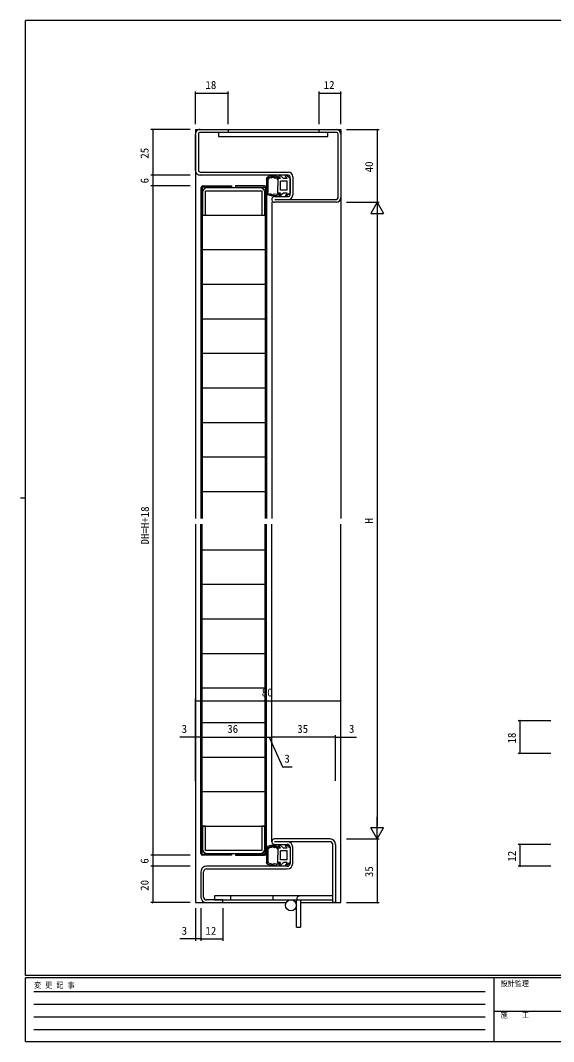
# Model space of a CAD drawing. Units: millimetres, scale not verified. Extents: x -1037 to 397, y -282 to 282.
# Drawn here: x -397 to -103, y -282 to 279 of the extents above; entities that cross this region are included whole.
import ezdxf
from ezdxf.enums import TextEntityAlignment as Align

# ---------------------------------------------------------------- set-up
doc = ezdxf.new("R2010")
doc.units = ezdxf.units.MM
doc.header["$LTSCALE"] = 2
for name, color, linetype in [('0-2_YKK_11', 7, 'Continuous'), ('0-3_YKK_12', 2, 'Continuous'), ('0-4_YKK_13', 4, 'Continuous'), ('0-6_YKK_D', 6, 'Continuous'), ('0-7_YKK_ZWAK', 7, 'Continuous')]:
    doc.layers.add(name, color=color, linetype=linetype)
doc.styles.add('ＭＳ ゴシック', font='')
doc.styles.get('ＭＳ ゴシック').set_extended_font_data('MS Gothic')

msp = doc.modelspace()

# ---------------------------------------------------------------- linework, layer by layer
at = {"layer": '0-2_YKK_11'}
for p, q in [((-300.302, 196.8), (-300.302, 216.8)), ((-298.702, 216.8), (-298.702, 196.8)), ((-221.902, 181.8), (-221.902, 216.8)), ((-220.302, 216.8), (-220.302, 181.8)), ((-297.802, 195.9), (-249.202, 195.9)), ((-249.202, 194.3), (-297.802, 194.3)), ((-248.302, 183.4), (-248.302, 193.4)), ((-246.702, 193.4), (-246.702, 183.4)), ((-264.702, 187.3), (-293.902, 187.3)), ((-256.702, 182.5), (-249.202, 182.5)), ((-256.702, 180.9), (-222.802, 180.9)), ((-222.802, 179.3), (-256.702, 179.3)), ((-226.302, -170.7), (-256.802, -170.7)), ((-226.302, -172.2), (-256.802, -172.2)), ((-256.802, -173.7), (-249.802, -173.7)), ((-293.902, -178.7), (-264.702, -178.7)), ((-248.302, -175.2), (-248.302, -184.2)), ((-246.802, -184.2), (-246.802, -175.2)), ((-297.302, -188.7), (-297.302, -202.7)), ((-295.802, -202.7), (-295.802, -188.7)), ((-249.802, -185.7), (-294.302, -185.7)), ((-294.302, -187.2), (-249.802, -187.2))]:
    msp.add_line(p, q, dxfattribs=at)
for points in [[(-297.802, 219.3), (-282.302, 219.3), (-282.302, 217.7), (-297.802, 217.7)], [(-222.802, 217.7), (-232.302, 217.7), (-232.302, 219.3), (-222.802, 219.3)], [(-296.402, 184.8), (-296.402, 172.3), (-294.802, 172.3), (-294.802, 185.7)], [(-294.802, 185.7), (-263.802, 185.7), (-263.802, 172.3), (-262.202, 172.3), (-262.202, 184.8)], [(-263.802, -177.1), (-294.802, -177.1), (-294.802, -163.7), (-296.402, -163.7), (-296.402, -176.2)], [(-262.202, -176.2), (-262.202, -163.7), (-263.802, -163.7), (-263.802, -177.1)], [(-223.302, -173.7), (-223.302, -205.7), (-224.802, -205.7), (-224.802, -173.7)], [(-294.302, -205.7), (-285.302, -205.7), (-285.302, -204.2), (-294.302, -204.2)]]:
    msp.add_lwpolyline(points, dxfattribs=at)
for centre, radius, start, end in [((-297.802, 216.8), 2.5, 89.99998, 180.00002), ((-222.802, 216.8), 2.5, 360, 89.99998), ((-297.802, 216.8), 0.9, 89.99998, 180.00002), ((-222.802, 216.8), 0.9, 360, 89.99998), ((-297.802, 196.8), 2.5, 179.99967, 270), ((-297.802, 196.8), 0.9, 180.00002, 270), ((-249.202, 193.4), 2.5, 360, 89.99998), ((-249.202, 193.4), 0.9, 360, 89.99998), ((-293.902, 184.8), 2.5, 90.00001, 179.99999), ((-264.702, 184.8), 2.5, 0.00001, 89.99999), ((-256.702, 180.9), 1.6, 89.99946, 270), ((-249.202, 183.4), 0.9, 270.00099, 360), ((-249.202, 183.4), 2.5, 270, 360), ((-222.802, 181.8), 0.9, 270, 360), ((-222.802, 181.8), 2.5, 270, 360), ((-256.802, -172.2), 1.5, 89.99998, 270.00057), ((-249.802, -175.2), 3, 359.99998, 89.99998), ((-249.802, -175.2), 1.5, 359.99998, 89.99941), ((-226.302, -173.7), 3, 359.99998, 89.99969), ((-226.302, -173.7), 1.5, 359.99998, 89.99998), ((-293.902, -176.2), 2.5, 180.00001, 269.99999), ((-264.702, -176.2), 2.5, 270.00001, 359.99999), ((-249.802, -184.2), 1.5, 270, 359.99998), ((-249.802, -184.2), 3, 270, 359.99998), ((-294.302, -188.7), 3, 89.99998, 180.00025), ((-294.302, -188.7), 1.5, 89.99998, 179.99996), ((-294.302, -202.7), 3, 180.00025, 270), ((-294.302, -202.7), 1.5, 179.99996, 270)]:
    msp.add_arc(centre, radius, start, end, dxfattribs=at)
at = {"layer": '0-3_YKK_12'}
for p, q in [((-300.302, 219.3), (-300.302, 5.398)), ((-300.302, 219.3), (-220.302, 219.3)), ((-220.302, 219.3), (-220.302, 5.398)), ((-258.302, 179.3), (-258.302, 5.398)), ((-300.302, 2.398), (-300.302, -205.7)), ((-258.302, -172.2), (-258.302, 2.398)), ((-220.302, -205.7), (-220.302, 2.398)), ((-300.302, -205.7), (-250.4, -205.7)), ((-242.502, -205.7), (-220.302, -205.7))]:
    msp.add_line(p, q, dxfattribs=at)
at = {"layer": '0-4_YKK_13'}
for p, q in [((-261.302, 192.643), (-261.302, 184.157)), ((-261.268, 192.004), (-261.268, 192.204)), ((-261.006, 192.434), (-261.006, 192.634)), ((-260.893, 191.324), (-260.893, 191.524)), ((-260.607, 192.128), (-260.607, 192.328)), ((-260.505, 192.314), (-260.505, 192.514)), ((-260.397, 192.732), (-260.397, 192.932)), ((-260.302, 184.881), (-260.302, 191.919)), ((-260.159, 192.195), (-260.159, 192.395)), ((-259.92, 192.601), (-259.92, 192.801)), ((-259.383, 193.006), (-259.383, 193.206)), ((-259.002, 192.792), (-259.002, 192.992)), ((-258.668, 193.209), (-258.668, 193.409)), ((-258.25, 193.233), (-258.25, 193.433)), ((-258.107, 193.531), (-258.107, 193.731)), ((-257.57, 193.567), (-257.57, 193.767)), ((-257.427, 193.364), (-257.427, 193.564)), ((-256.926, 192.959), (-256.926, 193.159)), ((-256.819, 193.519), (-256.819, 193.719)), ((-256.405, 193.162), (-256.405, 193.362)), ((-255.842, 193.103), (-255.842, 193.303)), ((-255.666, 192.622), (-255.666, 192.822)), ((-255.337, 192.329), (-255.337, 192.529)), ((-255.002, 192.4), (-255.002, 188.4)), ((-253.521, 192.4), (-255.002, 192.4)), ((-254.962, 192.681), (-254.962, 192.881)), ((-253.521, 192.4), (-254.423, 193.748)), ((-251.902, 192.4), (-253.98, 194.144)), ((-253.502, 185.9), (-253.502, 190.9)), ((-249.921, 192.4), (-251.902, 192.4)), ((-249.921, 192.4), (-250.823, 193.748)), ((-248.302, 192.4), (-250.38, 194.144)), ((-248.302, 192.4), (-248.302, 184.4)), ((-297.302, 187.3), (-297.302, 5.398)), ((-296.702, 187.7), (-296.702, 5.398)), ((-296.302, 188.3), (-280.402, 188.3)), ((-262.302, 188.3), (-278.202, 188.3)), ((-261.902, 187.7), (-261.902, 5.398)), ((-261.302, 187.3), (-261.302, 5.398)), ((-261.001, 185.926), (-261.001, 186.126)), ((-260.983, 188.267), (-260.983, 188.467)), ((-260.947, 186.998), (-260.947, 187.198)), ((-260.911, 189), (-260.911, 189.2)), ((-260.822, 190.412), (-260.822, 190.612)), ((-260.804, 187.267), (-260.804, 187.467)), ((-260.804, 185.193), (-260.804, 185.393)), ((-260.768, 189.822), (-260.768, 190.022)), ((-260.732, 186.194), (-260.732, 186.394)), ((-260.715, 186.641), (-260.715, 186.841)), ((-260.625, 189.393), (-260.625, 189.593)), ((-260.572, 188.714), (-260.572, 188.914)), ((-260.572, 187.928), (-260.572, 188.128)), ((-260.518, 185.479), (-260.518, 185.679)), ((-260.429, 190.484), (-260.429, 190.684)), ((-255.002, 184.4), (-255.002, 188.4)), ((-249.802, 185.9), (-253.502, 185.9)), ((-261.149, 184.418), (-261.149, 184.618)), ((-260.6, 184.513), (-260.6, 184.713)), ((-260.517, 184.167), (-260.517, 184.367)), ((-260.218, 184.358), (-260.218, 184.558)), ((-259.777, 183.833), (-259.777, 184.033)), ((-259.312, 183.893), (-259.312, 184.093)), ((-259.3, 183.618), (-259.3, 183.818)), ((-259.073, 183.857), (-259.073, 184.057)), ((-258.703, 183.451), (-258.703, 183.651)), ((-258.572, 183.726), (-258.572, 183.926)), ((-258.31, 183.32), (-258.31, 183.52)), ((-258.119, 183.523), (-258.119, 183.723)), ((-257.546, 183.308), (-257.546, 183.508)), ((-257.522, 183.487), (-257.522, 183.687)), ((-256.998, 183.881), (-256.998, 184.081)), ((-256.914, 183.117), (-256.914, 183.317)), ((-256.831, 183.654), (-256.831, 183.854)), ((-256.499, 183.649), (-256.499, 183.849)), ((-256.076, 183.696), (-256.076, 183.896)), ((-255.689, 183.755), (-255.689, 183.955)), ((-255.068, 184.083), (-255.068, 184.283)), ((-253.521, 184.4), (-255.002, 184.4)), ((-253.521, 184.4), (-254.423, 183.052)), ((-251.902, 184.4), (-253.98, 182.656)), ((-249.921, 184.4), (-251.902, 184.4)), ((-249.921, 184.4), (-250.823, 183.052)), ((-248.302, 184.4), (-250.38, 182.656)), ((-296.702, 172.3), (-261.902, 172.3)), ((-296.702, 153.3), (-262.202, 153.3)), ((-296.702, 134.3), (-261.902, 134.3)), ((-296.702, 115.3), (-262.202, 115.3)), ((-296.702, 96.3), (-262.202, 96.3)), ((-296.702, 77.3), (-262.202, 77.3)), ((-296.702, 58.3), (-261.902, 58.3)), ((-296.702, 39.3), (-262.202, 39.3)), ((-296.702, 20.3), (-262.202, 20.3)), ((-297.302, -178.7), (-297.302, 2.398)), ((-296.702, -179.1), (-296.702, 2.398)), ((-261.902, -179.1), (-261.902, 2.398)), ((-261.302, -178.7), (-261.302, 2.398)), ((-296.702, -11.7), (-261.902, -11.7)), ((-296.702, -30.7), (-261.902, -30.7)), ((-296.702, -49.7), (-261.902, -49.7)), ((-296.702, -68.7), (-261.902, -68.7)), ((-296.702, -87.7), (-261.902, -87.7)), ((-296.702, -106.7), (-261.902, -106.7)), ((-296.702, -125.7), (-261.902, -125.7)), ((-296.702, -144.7), (-261.902, -144.7)), ((-296.702, -163.7), (-261.902, -163.7)), ((-251.902, -175.7), (-253.98, -173.956)), ((-248.302, -175.7), (-250.38, -173.956)), ((-261.902, -179.1), (-278.202, -179.1)), ((-278.202, -179.1), (-278.202, -179.7)), ((-261.302, -175.457), (-261.302, -183.943)), ((-261.268, -176.096), (-261.268, -175.896)), ((-261.006, -175.666), (-261.006, -175.466)), ((-260.983, -179.833), (-260.983, -179.633)), ((-260.911, -179.1), (-260.911, -178.9)), ((-260.893, -176.776), (-260.893, -176.576)), ((-260.822, -177.688), (-260.822, -177.488)), ((-260.768, -178.278), (-260.768, -178.078)), ((-260.625, -178.707), (-260.625, -178.507)), ((-260.607, -175.972), (-260.607, -175.772)), ((-260.572, -179.386), (-260.572, -179.186)), ((-260.505, -175.786), (-260.505, -175.586)), ((-260.429, -177.616), (-260.429, -177.416)), ((-260.397, -175.368), (-260.397, -175.168)), ((-260.302, -183.219), (-260.302, -176.181)), ((-260.159, -175.905), (-260.159, -175.705)), ((-259.92, -175.499), (-259.92, -175.299)), ((-259.383, -175.094), (-259.383, -174.894)), ((-259.002, -175.308), (-259.002, -175.108)), ((-258.668, -174.891), (-258.668, -174.691)), ((-258.25, -174.867), (-258.25, -174.667)), ((-258.107, -174.569), (-258.107, -174.369)), ((-257.57, -174.533), (-257.57, -174.333)), ((-257.427, -174.736), (-257.427, -174.536)), ((-256.926, -175.141), (-256.926, -174.941)), ((-256.819, -174.581), (-256.819, -174.381)), ((-256.405, -174.938), (-256.405, -174.738)), ((-255.842, -174.997), (-255.842, -174.797)), ((-255.666, -175.478), (-255.666, -175.278)), ((-255.337, -175.771), (-255.337, -175.571)), ((-255.002, -175.7), (-255.002, -179.7)), ((-253.521, -175.7), (-255.002, -175.7)), ((-254.962, -175.419), (-254.962, -175.219)), ((-253.521, -175.7), (-254.423, -174.352)), ((-253.502, -182.2), (-253.502, -177.2)), ((-249.921, -175.7), (-251.902, -175.7)), ((-249.921, -175.7), (-250.823, -174.352)), ((-248.302, -175.7), (-248.302, -183.7)), ((-278.202, -179.7), (-262.302, -179.7)), ((-261.149, -183.682), (-261.149, -183.482)), ((-261.001, -182.174), (-261.001, -181.974)), ((-260.947, -181.102), (-260.947, -180.902)), ((-260.804, -180.834), (-260.804, -180.634)), ((-260.804, -182.907), (-260.804, -182.707)), ((-260.732, -181.906), (-260.732, -181.706)), ((-260.715, -181.459), (-260.715, -181.259)), ((-260.6, -183.587), (-260.6, -183.387)), ((-260.572, -180.172), (-260.572, -179.972)), ((-260.518, -182.621), (-260.518, -182.421)), ((-260.517, -183.933), (-260.517, -183.733)), ((-260.218, -183.742), (-260.218, -183.542)), ((-259.777, -184.267), (-259.777, -184.067)), ((-259.312, -184.207), (-259.312, -184.007)), ((-259.3, -184.482), (-259.3, -184.282)), ((-259.073, -184.243), (-259.073, -184.043)), ((-258.703, -184.649), (-258.703, -184.449)), ((-258.572, -184.374), (-258.572, -184.174)), ((-258.31, -184.78), (-258.31, -184.58)), ((-258.119, -184.577), (-258.119, -184.377)), ((-257.546, -184.792), (-257.546, -184.592)), ((-257.522, -184.613), (-257.522, -184.413)), ((-256.998, -184.219), (-256.998, -184.019)), ((-256.914, -184.983), (-256.914, -184.783)), ((-256.831, -184.446), (-256.831, -184.246)), ((-256.499, -184.451), (-256.499, -184.251)), ((-256.076, -184.404), (-256.076, -184.204)), ((-255.689, -184.345), (-255.689, -184.145)), ((-255.068, -184.017), (-255.068, -183.817)), ((-255.002, -183.7), (-255.002, -179.7)), ((-253.521, -183.7), (-255.002, -183.7)), ((-253.521, -183.7), (-254.423, -185.048)), ((-251.902, -183.7), (-253.98, -185.444)), ((-249.802, -182.2), (-253.502, -182.2)), ((-249.921, -183.7), (-251.902, -183.7)), ((-249.921, -183.7), (-250.823, -185.048)), ((-248.302, -183.7), (-250.38, -185.444)), ((-242.502, -201.9), (-289.802, -201.9)), ((-280.802, -204.2), (-280.802, -201.9)), ((-257.502, -204.2), (-257.502, -201.9)), ((-224.802, -201.9), (-242.502, -201.9)), ((-244.802, -219.2), (-244.802, -204.2)), ((-242.502, -204.2), (-242.502, -219.2)), ((-244.802, -219.2), (-242.502, -219.2))]:
    msp.add_line(p, q, dxfattribs=at)
msp.add_lwpolyline([(-287.552, 215.4), (-227.552, 215.4), (-227.552, 217.7), (-287.552, 217.7)], close=True, dxfattribs=at)
for points in [[(-255.413, 191.975), (-255.604, 192.369), (-255.831, 192.66), (-256.129, 192.747), (-256.496, 192.661), (-256.881, 192.604), (-257.234, 192.755), (-257.552, 193.002), (-257.851, 193.094), (-258.153, 192.916), (-258.481, 192.676), (-258.856, 192.618), (-259.25, 192.723), (-259.585, 192.748), (-259.814, 192.512), (-260.015, 192.158), (-260.302, 191.919)], [(-249.802, 185.9), (-249.802, 190.9), (-253.502, 190.9)], [(-280.402, 188.3), (-280.402, 187.7), (-296.702, 187.7)], [(-278.202, 188.3), (-278.202, 187.7), (-261.902, 187.7)], [(-296.702, -179.1), (-280.402, -179.1), (-280.402, -179.7), (-296.302, -179.7)], [(-255.413, -176.125), (-255.604, -175.731), (-255.831, -175.44), (-256.129, -175.353), (-256.496, -175.439), (-256.881, -175.496), (-257.234, -175.345), (-257.552, -175.098), (-257.851, -175.006), (-258.153, -175.184), (-258.481, -175.424), (-258.856, -175.482), (-259.25, -175.377), (-259.585, -175.352), (-259.814, -175.588), (-260.015, -175.942), (-260.302, -176.181)], [(-249.802, -182.2), (-249.802, -177.2), (-253.502, -177.2)], [(-289.802, -201.9), (-289.802, -204.2), (-224.802, -204.2), (-224.802, -201.9)]]:
    msp.add_lwpolyline(points, dxfattribs=at)
msp.add_circle((-247.802, -207.2), 3, dxfattribs=at)
for centre, radius, start, end in [((-257.802, 188.4), 5.5, 46.65824, 129.51963), ((-257.802, 188.4), 4.3, 49.37051, 56.2499), ((-254.173, 193.914), 0.3, 49.99756, 213.78886), ((-250.573, 193.914), 0.3, 49.99756, 213.78886), ((-296.302, 187.3), 1, 90, 180), ((-262.302, 187.3), 1, 0, 90), ((-257.802, 188.4), 5.5, 230.48036, 313.34175), ((-257.802, 188.4), 4.3, 303.7499, 310.62928), ((-254.173, 182.886), 0.3, 146.21114, 310.00244), ((-250.573, 182.886), 0.3, 146.21114, 310.00244), ((-254.173, -174.186), 0.3, 49.99756, 213.78886), ((-250.573, -174.186), 0.3, 49.99756, 213.78886), ((-296.302, -178.7), 1, 180, 270), ((-262.302, -178.7), 1, 270, 0), ((-257.802, -179.7), 5.5, 46.65824, 129.51963), ((-257.802, -179.7), 4.3, 49.37051, 56.2499), ((-257.802, -179.7), 5.5, 230.48036, 313.34175), ((-257.802, -179.7), 4.3, 303.7499, 310.62928), ((-254.173, -185.214), 0.3, 146.21114, 310.00244), ((-250.573, -185.214), 0.3, 146.21114, 310.00244), ((-242.502, -204.2), 2.3, 90, 180)]:
    msp.add_arc(centre, radius, start, end, dxfattribs=at)
at = {"layer": '0-6_YKK_D'}
for p, q in [((-300.302, 222.3), (-300.302, 240.3)), ((-300.302, 239.3), (-282.302, 239.3)), ((-282.302, 222.3), (-282.302, 240.3)), ((-232.302, 222.3), (-232.302, 240.3)), ((-232.302, 239.3), (-220.302, 239.3)), ((-220.302, 222.3), (-220.302, 240.3)), ((-303.302, 219.3), (-324.8, 219.3)), ((-323.8, 219.3), (-323.8, 194.3)), ((-217.302, 219.3), (-199.302, 219.3)), ((-200.302, 219.3), (-200.302, 179.3)), ((-303.302, 194.3), (-324.8, 194.3)), ((-303.302, 194.3), (-324.8, 194.3)), ((-323.8, 194.3), (-323.8, 188.3)), ((-303.302, 188.3), (-324.8, 188.3)), ((-303.302, 188.3), (-324.8, 188.3)), ((-323.8, 188.3), (-323.8, -179.7)), ((-217.302, 179.3), (-199.302, 179.3)), ((-217.302, 179.3), (-199.302, 179.3)), ((-200.302, 179.3), (-203.802, 173.238)), ((-200.302, 179.3), (-196.802, 173.238)), ((-200.302, 179.3), (-200.302, 167.176)), ((-203.802, 173.238), (-196.802, 173.238)), ((-200.302, 172.3), (-200.302, -163.7)), ((-300.302, -138.749), (-300.302, -93.7)), ((-300.302, -94.7), (-220.302, -94.7)), ((-220.302, -138.749), (-220.302, -93.7)), ((-104.772, -105.7), (-122.772, -105.7)), ((-121.772, -123.7), (-121.772, -105.7)), ((-300.302, -138.749), (-300.302, -113.7)), ((-297.302, -138.749), (-297.302, -113.7)), ((-297.302, -138.749), (-297.302, -113.7)), ((-297.302, -114.7), (-261.302, -114.7)), ((-261.302, -138.749), (-261.302, -113.7)), ((-261.302, -138.749), (-261.302, -113.7)), ((-261.302, -114.7), (-258.302, -114.7)), ((-258.302, -138.749), (-258.302, -113.7)), ((-258.302, -138.749), (-258.302, -113.7)), ((-223.302, -114.7), (-258.302, -114.7)), ((-223.302, -138.749), (-223.302, -113.663)), ((-223.302, -138.749), (-223.302, -113.7)), ((-220.302, -138.749), (-220.302, -113.663)), ((-104.772, -123.7), (-122.772, -123.7)), ((-200.302, -170.7), (-200.302, -158.576)), ((-200.302, -170.7), (-203.802, -164.638)), ((-196.802, -164.638), (-203.802, -164.638)), ((-200.302, -170.7), (-196.802, -164.638)), ((-217.302, -170.7), (-199.302, -170.7)), ((-217.302, -170.7), (-199.302, -170.7)), ((-200.302, -170.7), (-200.302, -205.7)), ((-104.772, -173.7), (-122.772, -173.7)), ((-121.772, -185.7), (-121.772, -173.7)), ((-303.302, -179.7), (-324.8, -179.7)), ((-303.302, -179.7), (-324.8, -179.7)), ((-323.8, -179.7), (-323.8, -185.7)), ((-303.302, -185.7), (-324.8, -185.7)), ((-303.302, -185.7), (-324.8, -185.7)), ((-323.8, -185.7), (-323.8, -205.7)), ((-104.772, -185.7), (-122.772, -185.7)), ((-303.302, -205.7), (-324.8, -205.7)), ((-217.302, -205.7), (-199.302, -205.7)), ((-300.302, -208.7), (-300.302, -226.7)), ((-297.302, -208.7), (-297.302, -226.7)), ((-297.302, -208.7), (-297.302, -226.7)), ((-285.302, -208.7), (-285.302, -226.7)), ((-297.302, -225.7), (-285.302, -225.7))]:
    msp.add_line(p, q, dxfattribs=at)
for points in [[(-297.302, -114.7), (-300.302, -114.7), (-308.902, -114.7)], [(-259.802, -114.7), (-252.408, -131.071), (-247.208, -131.071)], [(-223.302, -114.663), (-220.302, -114.663), (-211.702, -114.663)], [(-297.302, -225.7), (-300.302, -225.7), (-308.902, -225.7)]]:
    msp.add_lwpolyline(points, dxfattribs=at)
for centre, start, end in [((-300.302, 239.3), 0, 180), ((-300.302, 239.3), 180, 0), ((-282.302, 239.3), 0, 180), ((-282.302, 239.3), 180, 0), ((-232.302, 239.3), 0, 180), ((-232.302, 239.3), 180, 0), ((-220.302, 239.3), 0, 180), ((-220.302, 239.3), 180, 0), ((-323.8, 219.3), 90, 270), ((-323.8, 219.3), 270, 90), ((-200.302, 219.3), 90, 270), ((-200.302, 219.3), 270, 90), ((-323.8, 194.3), 90, 270), ((-323.8, 194.3), 90, 270), ((-323.8, 194.3), 270, 90), ((-323.8, 194.3), 270, 90), ((-323.8, 188.3), 90, 270), ((-323.8, 188.3), 90, 270), ((-323.8, 188.3), 270, 90), ((-323.8, 188.3), 270, 90), ((-300.302, -94.7), 0, 180), ((-300.302, -94.7), 180, 0), ((-220.302, -94.7), 0, 180), ((-220.302, -94.7), 180, 0), ((-121.772, -105.7), 90, 270), ((-121.772, -105.7), 270, 90), ((-300.302, -114.7), 0, 180), ((-300.302, -114.7), 180, 0), ((-297.302, -114.7), 0, 180), ((-297.302, -114.7), 0, 180), ((-297.302, -114.7), 180, 0), ((-297.302, -114.7), 180, 0), ((-261.302, -114.7), 0, 180), ((-261.302, -114.7), 0, 180), ((-261.302, -114.7), 180, 0), ((-261.302, -114.7), 180, 0), ((-258.302, -114.7), 0, 180), ((-258.302, -114.7), 0, 180), ((-258.302, -114.7), 180, 0), ((-258.302, -114.7), 180, 0), ((-223.302, -114.663), 0, 180), ((-223.302, -114.7), 0, 180), ((-223.302, -114.663), 180, 0), ((-223.302, -114.7), 180, 0), ((-220.302, -114.663), 0, 180), ((-220.302, -114.663), 180, 0), ((-121.772, -123.7), 90, 270), ((-121.772, -123.7), 270, 90), ((-121.772, -173.7), 90, 270), ((-121.772, -173.7), 270, 90), ((-323.8, -179.7), 90, 270), ((-323.8, -179.7), 90, 270), ((-323.8, -179.7), 270, 90), ((-323.8, -179.7), 270, 90), ((-323.8, -185.7), 90, 270), ((-323.8, -185.7), 90, 270), ((-323.8, -185.7), 270, 90), ((-323.8, -185.7), 270, 90), ((-121.772, -185.7), 90, 270), ((-121.772, -185.7), 270, 90), ((-323.8, -205.7), 90, 270), ((-323.8, -205.7), 270, 90), ((-200.302, -205.7), 90, 270), ((-200.302, -205.7), 270, 90), ((-300.302, -225.7), 0, 180), ((-300.302, -225.7), 180, 0), ((-297.302, -225.7), 0, 180), ((-297.302, -225.7), 0, 180), ((-297.302, -225.7), 180, 0), ((-297.302, -225.7), 180, 0), ((-285.302, -225.7), 0, 180), ((-285.302, -225.7), 180, 0)]:
    msp.add_arc(centre, 0.106, start, end, dxfattribs=at)
at = {"layer": '0-7_YKK_ZWAK'}
for p, q in [((376.2, 279.3), (-393.8, 279.3)), ((-393.8, -245.7), (-393.8, 279.3)), ((-396.6, 16.8), (-393.8, 16.8)), ((376.2, -245.7), (-393.8, -245.7)), ((338.4, -247.1), (-393.8, -247.1)), ((-393.8, -282.1), (-393.8, -247.1)), ((-136.2, -247.1), (-136.2, -282.1)), ((-389.201, -254.612), (-141.009, -254.612)), ((-389.201, -261.541), (-141.009, -261.541)), ((-389.201, -268.47), (-141.009, -268.47)), ((-136.2, -265.299), (-7.4, -265.299)), ((-389.201, -275.398), (-141.009, -275.398)), ((-393.8, -282.1), (338.4, -282.1))]:
    msp.add_line(p, q, dxfattribs=at)

# ---------------------------------------------------------------- texts
at = {"layer": '0-6_YKK_D', "style": 'ＭＳ ゴシック'}
for s, p in [('18', (-294.822, 240.3)), ('12', (-229.822, 240.3)), ('80', (-263.822, -93.7)), ('3', (-307.902, -113.7)), ('36', (-282.822, -113.7)), ('35', (-244.322, -113.7)), ('3', (-215.902, -113.663)), ('3', (-251.408, -130.071)), ('3', (-307.902, -224.7)), ('12', (-294.822, -224.7))]:
    msp.add_text(s, height=4.399, dxfattribs=at).set_placement(p, align=Align.BOTTOM_LEFT)
for s, p in [('25', (-324.8, 203.28)), ('40', (-201.302, 195.78)), ('6', (-324.8, 189.7)), ('DH=H+18', (-324.6, -8.82)), ('H', (-201.302, 2.7)), ('18', (-122.772, -118.22)), ('12', (-122.772, -183.22)), ('6', (-324.8, -184.3)), ('35', (-201.302, -191.72)), ('20', (-324.8, -199.22))]:
    msp.add_text(s, height=4.399, rotation=90, dxfattribs=at).set_placement(p, align=Align.BOTTOM_LEFT)
at = {"layer": '0-7_YKK_ZWAK', "style": 'ＭＳ ゴシック', "width": 0.9}
for s, p in [('変 更 記 事', (-389.086, -253.547)), ('設計監理', (-132.431, -252.633)), ('施\u3000\u3000工', (-132.431, -269.954))]:
    msp.add_text(s, height=3.079, dxfattribs=at).set_placement(p, align=Align.BOTTOM_LEFT)

doc.saveas('drawing.dxf')
